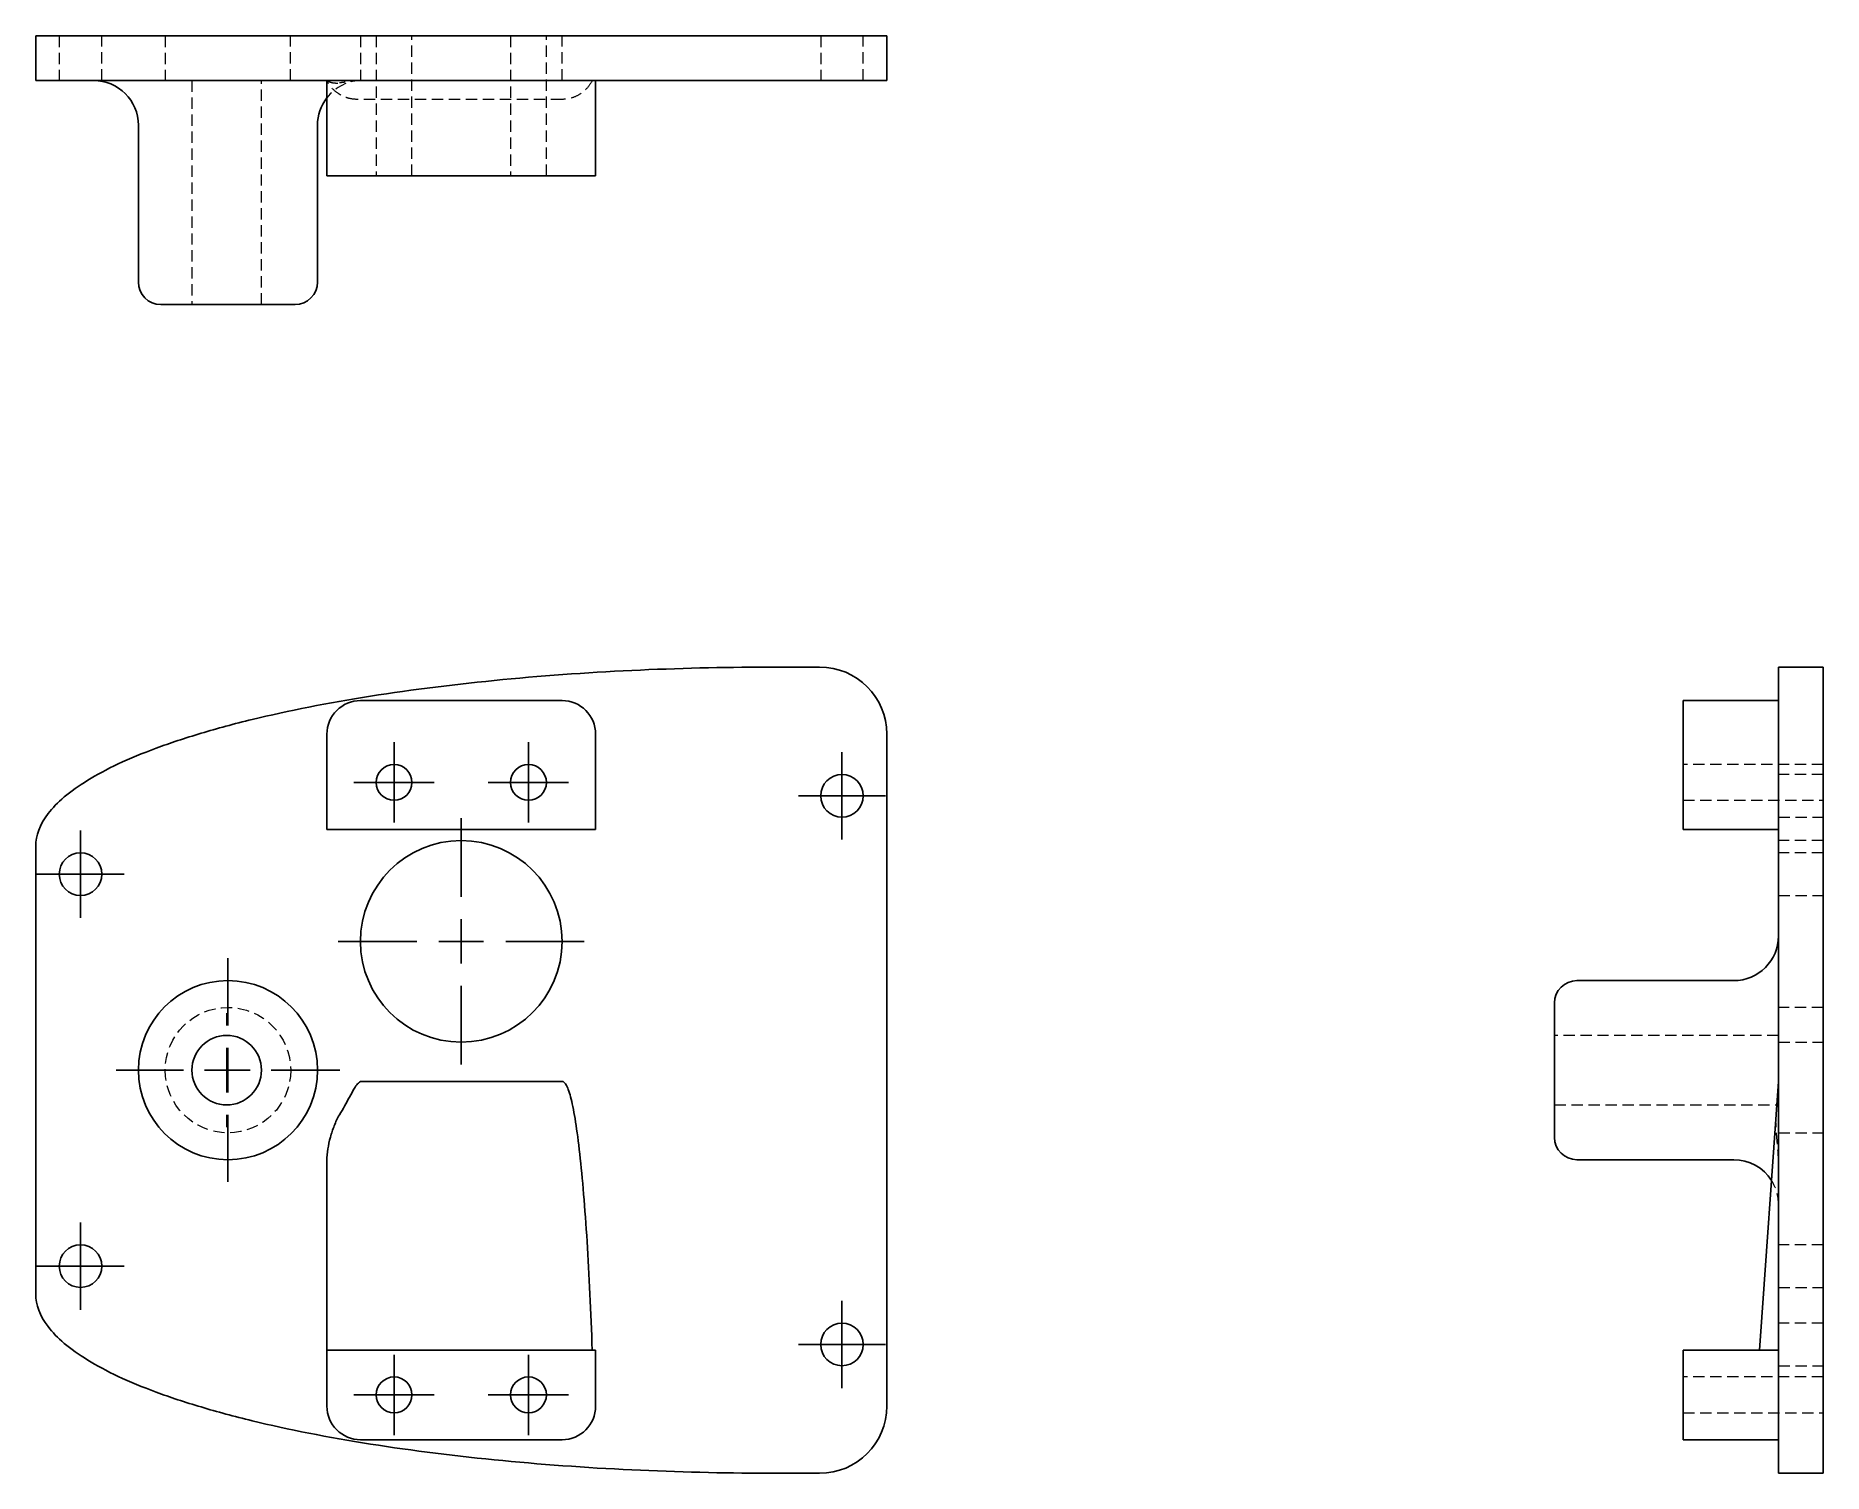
# Model space of a CAD drawing. Header units: millimetres. Extents: x 38 to 238, y 12 to 173.
import ezdxf

# ---------------------------------------------------------------- set-up
doc = ezdxf.new("R2010")
doc.units = ezdxf.units.MM
doc.linetypes.add('HIDDEN', pattern=[1.905, 1.27, -0.635])
doc.layers.add('10', color=7, linetype='Continuous')

# ---------------------------------------------------------------- blocks, each defined once
blk = doc.blocks.new('SW_CENTERMARKSYMBOL_0')
at = {"layer": '10', "color": 0}
for p, q in [((0, 5), (0, 6.4)), ((0, 0), (0, 2.5)), ((-5, 0), (-6.4, 0)), ((0, 0), (-2.5, 0)), ((0, 0), (0, -2.5)), ((0, 0), (2.5, 0)), ((5, 0), (6.4, 0)), ((0, -5), (0, -6.4))]:
    blk.add_line(p, q, dxfattribs=at)
blk = doc.blocks.new('SW_CENTERMARKSYMBOL_1')
at = {"layer": '10', "color": 0}
for p, q in [((0, 5), (0, 12.55)), ((0, 0), (0, 2.5)), ((-5, 0), (-12.55, 0)), ((0, 0), (-2.5, 0)), ((0, 0), (0, -2.5)), ((0, 0), (2.5, 0)), ((5, 0), (12.55, 0)), ((0, -5), (0, -12.55))]:
    blk.add_line(p, q, dxfattribs=at)
blk = doc.blocks.new('SW_CENTERMARKSYMBOL_2')
at = {"layer": '10', "color": 0}
for p, q in [((0, 5), (0, 13.81)), ((0, 0), (0, 2.5)), ((-5, 0), (-13.81, 0)), ((0, 0), (-2.5, 0)), ((0, 0), (0, -2.5)), ((0, 0), (2.5, 0)), ((5, 0), (13.81, 0)), ((0, -5), (0, -13.81))]:
    blk.add_line(p, q, dxfattribs=at)
blk = doc.blocks.new('SW_CENTERMARKSYMBOL_3')
at = {"layer": '10', "color": 0}
for p, q in [((0, 2.5), (0, 4.51)), ((0, 0), (0, 2.5)), ((-2.5, 0), (-4.51, 0)), ((0, 0), (-2.5, 0)), ((0, 0), (0, -2.5)), ((0, 0), (2.5, 0)), ((2.5, 0), (4.51, 0)), ((0, -2.5), (0, -4.51))]:
    blk.add_line(p, q, dxfattribs=at)
blk = doc.blocks.new('SW_CENTERMARKSYMBOL_4')
at = {"layer": '10', "color": 0}
for p, q in [((0, 2.5), (0, 4.51)), ((0, 0), (0, 2.5)), ((-2.5, 0), (-4.51, 0)), ((0, 0), (-2.5, 0)), ((0, 0), (0, -2.5)), ((0, 0), (2.5, 0)), ((2.5, 0), (4.51, 0)), ((0, -2.5), (0, -4.51))]:
    blk.add_line(p, q, dxfattribs=at)
blk = doc.blocks.new('SW_CENTERMARKSYMBOL_5')
at = {"layer": '10', "color": 0}
for p, q in [((0, 2.5), (0, 4.51)), ((0, 0), (0, 2.5)), ((-2.5, 0), (-4.51, 0)), ((0, 0), (-2.5, 0)), ((0, 0), (0, -2.5)), ((0, 0), (2.5, 0)), ((2.5, 0), (4.51, 0)), ((0, -2.5), (0, -4.51))]:
    blk.add_line(p, q, dxfattribs=at)
blk = doc.blocks.new('SW_CENTERMARKSYMBOL_6')
at = {"layer": '10', "color": 0}
for p, q in [((0, 2.5), (0, 4.51)), ((0, 0), (0, 2.5)), ((-2.5, 0), (-4.51, 0)), ((0, 0), (-2.5, 0)), ((0, 0), (0, -2.5)), ((0, 0), (2.5, 0)), ((2.5, 0), (4.51, 0)), ((0, -2.5), (0, -4.51))]:
    blk.add_line(p, q, dxfattribs=at)
blk = doc.blocks.new('SW_CENTERMARKSYMBOL_7')
at = {"layer": '10', "color": 0}
for p, q in [((0, 5), (0, 9.54)), ((0, 0), (0, 2.5)), ((-5, 0), (-9.54, 0)), ((0, 0), (-2.5, 0)), ((0, 0), (0, -2.5)), ((0, 0), (2.5, 0)), ((5, 0), (9.54, 0)), ((0, -5), (0, -9.54))]:
    blk.add_line(p, q, dxfattribs=at)
blk = doc.blocks.new('SW_CENTERMARKSYMBOL_8')
at = {"layer": '10', "color": 0}
for p, q in [((0, 2.5), (0, 4.89)), ((0, 0), (0, 2.5)), ((-2.5, 0), (-4.89, 0)), ((0, 0), (-2.5, 0)), ((0, 0), (0, -2.5)), ((0, 0), (2.5, 0)), ((2.5, 0), (4.89, 0)), ((0, -2.5), (0, -4.89))]:
    blk.add_line(p, q, dxfattribs=at)
blk = doc.blocks.new('SW_CENTERMARKSYMBOL_9')
at = {"layer": '10', "color": 0}
for p, q in [((0, 2.5), (0, 4.89)), ((0, 0), (0, 2.5)), ((-2.5, 0), (-4.89, 0)), ((0, 0), (-2.5, 0)), ((0, 0), (0, -2.5)), ((0, 0), (2.5, 0)), ((2.5, 0), (4.89, 0)), ((0, -2.5), (0, -4.89))]:
    blk.add_line(p, q, dxfattribs=at)
blk = doc.blocks.new('SW_CENTERMARKSYMBOL_10')
at = {"layer": '10', "color": 0}
for p, q in [((0, 2.5), (0, 4.89)), ((0, 0), (0, 2.5)), ((-2.5, 0), (-4.89, 0)), ((0, 0), (-2.5, 0)), ((0, 0), (0, -2.5)), ((0, 0), (2.5, 0)), ((2.5, 0), (4.89, 0)), ((0, -2.5), (0, -4.89))]:
    blk.add_line(p, q, dxfattribs=at)
blk = doc.blocks.new('SW_CENTERMARKSYMBOL_11')
at = {"layer": '10', "color": 0}
for p, q in [((0, 2.5), (0, 4.89)), ((0, 0), (0, 2.5)), ((-2.5, 0), (-4.89, 0)), ((0, 0), (-2.5, 0)), ((0, 0), (0, -2.5)), ((0, 0), (2.5, 0)), ((2.5, 0), (4.89, 0)), ((0, -2.5), (0, -4.89))]:
    blk.add_line(p, q, dxfattribs=at)

msp = doc.modelspace()

# ---------------------------------------------------------------- linework, layer by layer
at = {"color": 7, "linetype": 'Continuous', "lineweight": 25}
for p, q in [((37.5, 168.05), (37.5, 173.08)), ((125.46, 173.08), (120.43, 173.08)), ((125.46, 173.08), (133, 173.08)), ((133, 173.08), (133, 168.05)), ((70.17, 157.37), (70.17, 168.05)), ((100.33, 168.05), (100.33, 157.37)), ((125.46, 168.05), (120.43, 168.05)), ((133, 168.05), (125.46, 168.05)), ((49.02, 163.03), (49.02, 145.43)), ((69.12, 145.43), (69.12, 163.03)), ((73.94, 157.37), (70.17, 157.37)), ((96.56, 157.37), (73.94, 157.37)), ((100.33, 157.37), (96.56, 157.37)), ((66.61, 142.92), (51.53, 142.92)), ((125.46, 102.23), (120.43, 102.23)), ((233.05, 102.23), (238.08, 102.23)), ((233.05, 94.7), (233.05, 102.23)), ((238.08, 102.23), (238.08, 94.7)), ((96.56, 98.47), (73.94, 98.47)), ((222.37, 98.47), (233.05, 98.47)), ((222.37, 94.7), (222.37, 98.47)), ((70.17, 94.7), (70.17, 84.02)), ((100.33, 84.02), (100.33, 94.7)), ((133, 19.3), (133, 94.7)), ((222.37, 84.02), (222.37, 94.7)), ((233.05, 19.3), (233.05, 94.7)), ((238.08, 19.3), (238.08, 94.7)), ((100.33, 84.02), (70.17, 84.02)), ((233.05, 84.02), (222.37, 84.02)), ((37.5, 82.13), (37.5, 31.87)), ((228.03, 67.05), (210.43, 67.05)), ((207.92, 57), (207.92, 64.54)), ((207.92, 49.46), (207.92, 57)), ((96.56, 55.74), (74.1, 55.74)), ((230.94, 25.59), (233.05, 55.74)), ((70.17, 46.8), (70.17, 25.59)), ((210.43, 46.95), (228.03, 46.95)), ((70.17, 25.59), (100.33, 25.59)), ((70.17, 25.59), (70.17, 19.3)), ((100.33, 19.3), (100.33, 25.59)), ((222.37, 19.3), (222.37, 25.59)), ((233.05, 25.59), (222.37, 25.59)), ((222.37, 15.53), (222.37, 19.3)), ((233.05, 11.77), (233.05, 19.3)), ((238.08, 19.3), (238.08, 11.77)), ((73.94, 15.53), (96.56, 15.53)), ((233.05, 15.53), (222.37, 15.53)), ((120.43, 11.77), (125.46, 11.77)), ((238.08, 11.77), (233.05, 11.77))]:
    msp.add_line(p, q, dxfattribs=at)
at = {"color": 7, "linetype": 'HIDDEN', "lineweight": 18}
for p, q in [((40.14, 173.08), (40.14, 168.05)), ((44.92, 168.05), (44.92, 173.08)), ((52.03, 173.08), (52.03, 168.05)), ((66.1, 168.05), (66.1, 173.08)), ((73.94, 173.08), (73.94, 168.05)), ((75.7, 173.08), (75.7, 157.37)), ((79.72, 157.37), (79.72, 173.08)), ((90.78, 173.08), (90.78, 157.37)), ((94.8, 157.37), (94.8, 173.08)), ((96.56, 168.05), (96.56, 173.08)), ((125.59, 173.08), (125.59, 168.05)), ((130.36, 168.05), (130.36, 173.08)), ((55.03, 168.05), (55.03, 142.92)), ((62.82, 142.92), (62.82, 168.05)), ((96.56, 165.94), (73.56, 165.94)), ((238.08, 91.3), (222.37, 91.3)), ((238.08, 90.17), (233.05, 90.17)), ((222.37, 87.28), (238.08, 87.28)), ((233.05, 85.4), (238.08, 85.4)), ((238.08, 82.76), (233.05, 82.76)), ((238.08, 81.38), (233.05, 81.38)), ((233.05, 76.6), (238.08, 76.6)), ((238.08, 64.04), (233.05, 64.04)), ((233.05, 60.9), (207.92, 60.9)), ((233.05, 60.14), (238.08, 60.14)), ((207.92, 53.1), (233.05, 53.1)), ((233.05, 49.96), (238.08, 49.96)), ((238.08, 37.4), (233.05, 37.4)), ((233.05, 32.62), (238.08, 32.62)), ((238.08, 28.6), (233.05, 28.6)), ((238.08, 22.57), (222.37, 22.57)), ((233.05, 23.83), (238.08, 23.83)), ((222.37, 18.55), (238.08, 18.55))]:
    msp.add_line(p, q, dxfattribs=at)
at = {"color": 7, "linetype": 'HIDDEN', "lineweight": 18, "flags": 128}
for points in [[(120.43, 102.23), (120.43, 102.23)], [(37.5, 82.13), (37.5, 82.13)], [(37.5, 31.87), (37.5, 31.87)], [(120.43, 11.77), (120.43, 11.77)]]:
    msp.add_lwpolyline(points, dxfattribs=at)
at = {"color": 7, "linetype": 'Continuous', "lineweight": 25}
for centre, radius in [((77.71, 89.29), 2.01), ((92.79, 89.29), 2.01), ((127.97, 87.78), 2.39), ((85.25, 71.45), 11.31), ((42.53, 78.99), 2.39), ((59.07, 57), 10.05), ((58.93, 57), 3.9), ((42.53, 35.01), 2.39), ((127.97, 26.22), 2.39), ((77.71, 20.56), 2.01), ((92.79, 20.56), 2.01)]:
    msp.add_circle(centre, radius, dxfattribs=at)
at = {"color": 7, "linetype": 'HIDDEN', "lineweight": 18}
msp.add_circle((59.07, 57), 7.04, dxfattribs=at)
at = {"color": 7, "linetype": 'Continuous', "lineweight": 25}
for centre, radius, start, end in [((43.99, 163.03), 5.03, 0, 90), ((74.15, 163.03), 5.03, 142.2504, 180), ((51.53, 145.43), 2.51, 180, 270), ((66.61, 145.43), 2.51, 270, 0), ((125.46, 94.7), 7.54, 0, 90), ((73.94, 94.7), 3.77, 90, 180), ((96.56, 94.7), 3.77, 0, 90), ((228.03, 72.08), 5.03, 270, 0), ((210.43, 64.54), 2.51, 90, 180), ((210.43, 49.46), 2.51, 180, 270), ((228.03, 41.92), 5.03, 32.3188, 90), ((73.94, 19.3), 3.77, 180, 270), ((96.56, 19.3), 3.77, 270, 0), ((125.46, 19.3), 7.54, 270, 0)]:
    msp.add_arc(centre, radius, start, end, dxfattribs=at)
at = {"color": 7, "linetype": 'HIDDEN', "lineweight": 18}
for centre, start, end in [((74.15, 163.03), 90, 142.2504), ((228.03, 41.92), 0, 32.3188)]:
    msp.add_arc(centre, 5.03, start, end, dxfattribs=at)
at = {"color": 7, "linetype": 'Continuous', "lineweight": 25}
for points, knots in [([(37.5, 173.08), (37.5, 173.08), (37.94, 173.08), (39.84, 173.08), (41.31, 173.08), (44.34, 173.08), (45.49, 173.08), (48.05, 173.08), (49.47, 173.08), (52.57, 173.08), (54.25, 173.08), (57.85, 173.08), (59.77, 173.08), (65.84, 173.08), (70.31, 173.08), (79.8, 173.08), (84.8, 173.08), (95.01, 173.08), (100.21, 173.08), (110.48, 173.08), (115.55, 173.08), (120.43, 173.08)], [0, 0, 0, 0, 0.125, 0.125, 0.25, 0.25, 0.3125, 0.3125, 0.375, 0.375, 0.4375, 0.4375, 0.5, 0.5, 0.625, 0.625, 0.75, 0.75, 0.875, 0.875, 1, 1, 1, 1]), ([(120.43, 168.05), (115.55, 168.05), (110.48, 168.05), (100.21, 168.05), (95.01, 168.05), (84.8, 168.05), (79.8, 168.05), (70.31, 168.05), (65.84, 168.05), (59.77, 168.05), (57.85, 168.05), (54.25, 168.05), (52.57, 168.05), (49.47, 168.05), (48.05, 168.05), (45.49, 168.05), (44.34, 168.05), (41.31, 168.05), (39.84, 168.05), (37.94, 168.05), (37.5, 168.05), (37.5, 168.05)], [0, 0, 0, 0, 0.125, 0.125, 0.25, 0.25, 0.375, 0.375, 0.5, 0.5, 0.5625, 0.5625, 0.625, 0.625, 0.6875, 0.6875, 0.75, 0.75, 0.875, 0.875, 1, 1, 1, 1]), ([(120.43, 102.23), (115.55, 102.23), (110.48, 102.13), (100.21, 101.67), (95.01, 101.31), (84.8, 100.33), (79.8, 99.71), (70.31, 98.21), (65.84, 97.33), (59.77, 95.86), (57.85, 95.34), (54.25, 94.26), (52.57, 93.71), (49.47, 92.56), (48.05, 91.97), (45.49, 90.76), (44.34, 90.15), (41.31, 88.29), (39.84, 87.03), (37.94, 84.54), (37.5, 83.32), (37.5, 82.13)], [0, 0, 0, 0, 0.125, 0.125, 0.25, 0.25, 0.375, 0.375, 0.5, 0.5, 0.5625, 0.5625, 0.625, 0.625, 0.6875, 0.6875, 0.75, 0.75, 0.875, 0.875, 1, 1, 1, 1]), ([(74.1, 55.74), (74, 55.74), (73.91, 55.7), (73.75, 55.59), (73.68, 55.52), (73.49, 55.31), (73.38, 55.15), (73.08, 54.66), (72.9, 54.32), (72.53, 53.65), (72.35, 53.31), (71.98, 52.64), (71.78, 52.31), (71.58, 51.99)], [0, 0, 0, 0, 0.0625, 0.0625, 0.125, 0.125, 0.25, 0.25, 0.5, 0.5, 0.75, 0.75, 1, 1, 1, 1]), ([(96.56, 55.74), (96.73, 55.74), (96.9, 55.59), (97.24, 54.93), (97.41, 54.42), (97.75, 53.07), (97.91, 52.21), (98.24, 50.15), (98.4, 48.95), (98.7, 46.23), (98.85, 44.71), (99.12, 41.42), (99.25, 39.64), (99.6, 34.01), (99.8, 29.85), (99.94, 25.59)], [0, 0, 0, 0, 0.125, 0.125, 0.25, 0.25, 0.375, 0.375, 0.5, 0.5, 0.625, 0.625, 0.75, 0.75, 1, 1, 1, 1]), ([(70.17, 46.8), (70.17, 47.26), (70.22, 47.71), (70.35, 48.6), (70.45, 49.03), (70.69, 49.91), (70.83, 50.34), (71.08, 50.97), (71.16, 51.18), (71.36, 51.59), (71.46, 51.8), (71.58, 51.99)], [0, 0, 0, 0, 0.25, 0.25, 0.5, 0.5, 0.75, 0.75, 0.875, 0.875, 1, 1, 1, 1]), ([(37.5, 31.87), (37.5, 30.68), (37.94, 29.46), (39.84, 26.97), (41.31, 25.71), (44.34, 23.85), (45.49, 23.24), (48.05, 22.03), (49.47, 21.44), (52.57, 20.29), (54.25, 19.74), (57.85, 18.66), (59.77, 18.14), (65.84, 16.67), (70.31, 15.79), (79.8, 14.29), (84.8, 13.67), (95.01, 12.69), (100.21, 12.33), (110.48, 11.87), (115.55, 11.77), (120.43, 11.77)], [0, 0, 0, 0, 0.125, 0.125, 0.25, 0.25, 0.3125, 0.3125, 0.375, 0.375, 0.4375, 0.4375, 0.5, 0.5, 0.625, 0.625, 0.75, 0.75, 0.875, 0.875, 1, 1, 1, 1])]:
    msp.add_open_spline(points, degree=3, knots=knots, dxfattribs=at)
at = {"color": 7, "linetype": 'HIDDEN', "lineweight": 18}
for points, knots in [([(70.17, 168.05), (70.17, 168.05), (70.22, 168.02), (70.35, 167.95), (70.45, 167.91), (70.69, 167.83), (70.83, 167.8), (71.08, 167.78), (71.16, 167.77), (71.36, 167.77), (71.46, 167.78), (71.58, 167.79)], [0, 0, 0, 0, 0.25, 0.25, 0.5, 0.5, 0.75, 0.75, 0.875, 0.875, 1, 1, 1, 1]), ([(73.56, 165.94), (73.21, 165.94), (72.86, 165.99), (72.36, 166.14), (72.19, 166.2), (71.87, 166.34), (71.72, 166.42), (71.27, 166.7), (71, 166.93), (70.53, 167.44), (70.33, 167.74), (70.17, 168.05)], [0, 0, 0, 0, 0.25, 0.25, 0.375, 0.375, 0.5, 0.5, 0.75, 0.75, 1, 1, 1, 1]), ([(74.1, 168.05), (74, 168.05), (73.91, 168.05), (73.75, 168.04), (73.68, 168.04), (73.49, 168.02), (73.38, 168.01), (73.08, 167.98), (72.9, 167.95), (72.53, 167.91), (72.35, 167.88), (71.98, 167.84), (71.78, 167.81), (71.58, 167.79)], [0, 0, 0, 0, 0.0625, 0.0625, 0.125, 0.125, 0.25, 0.25, 0.5, 0.5, 0.75, 0.75, 1, 1, 1, 1]), ([(99.94, 168.05), (99.8, 167.75), (99.6, 167.46), (99.13, 166.94), (98.86, 166.7), (98.25, 166.32), (97.92, 166.18), (97.24, 165.99), (96.89, 165.94), (96.56, 165.94)], [0, 0, 0, 0, 0.25, 0.25, 0.5, 0.5, 0.75, 0.75, 1, 1, 1, 1]), ([(233.05, 46.8), (233.05, 47.26), (233.02, 47.71), (232.95, 48.6), (232.91, 49.03), (232.83, 49.91), (232.8, 50.34), (232.78, 50.97), (232.77, 51.18), (232.77, 51.59), (232.78, 51.8), (232.79, 51.99)], [0, 0, 0, 0, 0.25, 0.25, 0.5, 0.5, 0.75, 0.75, 0.875, 0.875, 1, 1, 1, 1])]:
    msp.add_open_spline(points, degree=3, knots=knots, dxfattribs=at)

# ---------------------------------------------------------------- block references
at = {"layer": '10'}
for name, p in [('SW_CENTERMARKSYMBOL_5', (77.71, 89.29)), ('SW_CENTERMARKSYMBOL_6', (92.79, 89.29)), ('SW_CENTERMARKSYMBOL_11', (127.97, 87.78)), ('SW_CENTERMARKSYMBOL_2', (85.25, 71.45)), ('SW_CENTERMARKSYMBOL_9', (42.53, 78.99)), ('SW_CENTERMARKSYMBOL_1', (59.07, 57)), ('SW_CENTERMARKSYMBOL_7', (59.07, 57)), ('SW_CENTERMARKSYMBOL_0', (58.93, 57)), ('SW_CENTERMARKSYMBOL_10', (42.53, 35.01)), ('SW_CENTERMARKSYMBOL_8', (127.97, 26.22)), ('SW_CENTERMARKSYMBOL_4', (77.71, 20.56)), ('SW_CENTERMARKSYMBOL_3', (92.79, 20.56))]:
    msp.add_blockref(name, p, dxfattribs=at)

doc.saveas('drawing.dxf')
